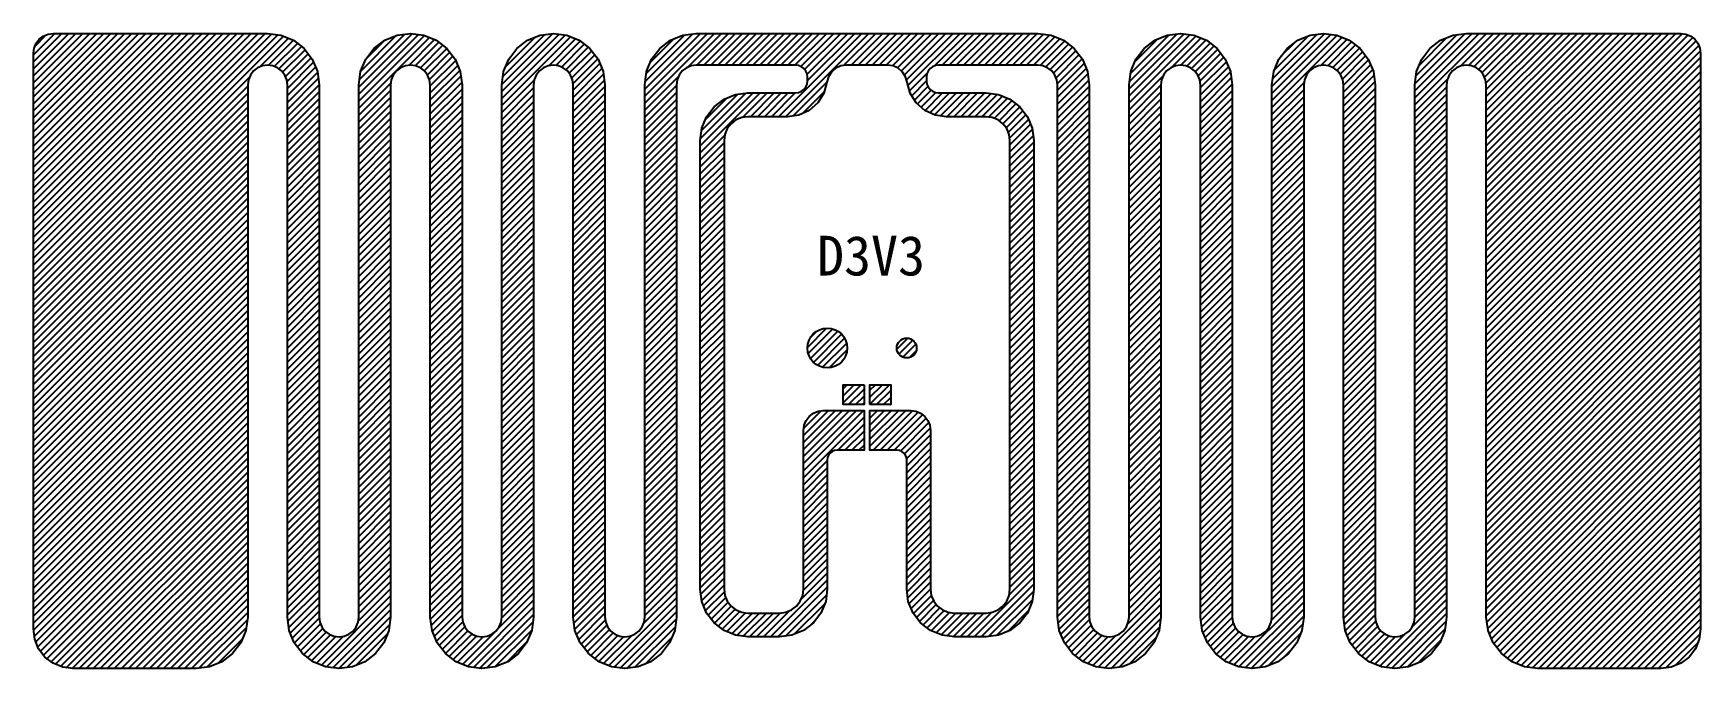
# Model space of a CAD drawing. Extents: x -21 to 21, y -8 to 8.
import ezdxf

# ---------------------------------------------------------------- set-up
doc = ezdxf.new("R2010")
doc.units = 0
doc.header["$MEASUREMENT"] = 0
doc.layers.add('1', color=7, linetype='Continuous')

msp = doc.modelspace()

# ---------------------------------------------------------------- hatches: boundary and pattern name
h = msp.add_hatch()
h.set_pattern_fill('ANSI31', color=256)
h.paths.add_polyline_path([(-20.5, 8), (-15.1, 8), (-14.7635, 7.9557), (-14.45, 7.82583), (-14.1808, 7.61924), (-13.9742, 7.35), (-13.8443, 7.03646), (-13.8, 6.7), (-13.8, -6.7), (-13.783, -6.82941), (-13.733, -6.95), (-13.6536, -7.05355), (-13.55, -7.13301), (-13.4294, -7.18296), (-13.3, -7.2), (-13.1706, -7.18296), (-13.05, -7.13301), (-12.9464, -7.05355), (-12.867, -6.95), (-12.817, -6.82941), (-12.8, -6.7), (-12.8, 6.7), (-12.7557, 7.03646), (-12.6258, 7.35), (-12.4192, 7.61924), (-12.15, 7.82583), (-11.8365, 7.9557), (-11.5, 8), (-11.1635, 7.9557), (-10.85, 7.82583), (-10.5808, 7.61924), (-10.3742, 7.35), (-10.2443, 7.03646), (-10.2, 6.7), (-10.2, -6.7), (-10.183, -6.82941), (-10.133, -6.95), (-10.0536, -7.05355), (-9.95, -7.13301), (-9.82941, -7.18296), (-9.7, -7.2), (-9.57059, -7.18296), (-9.45, -7.13301), (-9.34645, -7.05355), (-9.26699, -6.95), (-9.21704, -6.82941), (-9.2, -6.7), (-9.2, 6.7), (-9.1557, 7.03646), (-9.02583, 7.35), (-8.81924, 7.61924), (-8.55, 7.82583), (-8.23646, 7.9557), (-7.9, 8), (-7.56354, 7.9557), (-7.25, 7.82583), (-6.98076, 7.61924), (-6.77417, 7.35), (-6.6443, 7.03646), (-6.6, 6.7), (-6.6, -6.7), (-6.58296, -6.82941), (-6.53301, -6.95), (-6.45355, -7.05355), (-6.35, -7.13301), (-6.22941, -7.18296), (-6.1, -7.2), (-5.97059, -7.18296), (-5.85, -7.13301), (-5.74645, -7.05355), (-5.66699, -6.95), (-5.61704, -6.82941), (-5.6, -6.7), (-5.6, 6.7), (-5.5557, 7.03646), (-5.42583, 7.35), (-5.21924, 7.61924), (-4.95, 7.82583), (-4.63646, 7.9557), (-4.3, 8), (4.3, 8), (4.63646, 7.9557), (4.95, 7.82583), (5.21924, 7.61924), (5.42583, 7.35), (5.5557, 7.03646), (5.6, 6.7), (5.6, -6.7), (5.61704, -6.82941), (5.66699, -6.95), (5.74645, -7.05355), (5.85, -7.13301), (5.97059, -7.18296), (6.1, -7.2), (6.22941, -7.18296), (6.35, -7.13301), (6.45355, -7.05355), (6.53301, -6.95), (6.58296, -6.82941), (6.6, -6.7), (6.6, 6.7), (6.6443, 7.03646), (6.77417, 7.35), (6.98076, 7.61924), (7.25, 7.82583), (7.56354, 7.9557), (7.9, 8), (8.23646, 7.9557), (8.55, 7.82583), (8.81924, 7.61924), (9.02583, 7.35), (9.1557, 7.03646), (9.2, 6.7), (9.2, -6.7), (9.21704, -6.82941), (9.26699, -6.95), (9.34645, -7.05355), (9.45, -7.13301), (9.57059, -7.18296), (9.7, -7.2), (9.82941, -7.18296), (9.95, -7.13301), (10.0536, -7.05355), (10.133, -6.95), (10.183, -6.82941), (10.2, -6.7), (10.2, 6.7), (10.2443, 7.03646), (10.3742, 7.35), (10.5808, 7.61924), (10.85, 7.82583), (11.1635, 7.9557), (11.5, 8), (11.8365, 7.9557), (12.15, 7.82583), (12.4192, 7.61924), (12.6258, 7.35), (12.7557, 7.03646), (12.8, 6.7), (12.8, -6.7), (12.817, -6.82941), (12.867, -6.95), (12.9464, -7.05355), (13.05, -7.13301), (13.1706, -7.18296), (13.3, -7.2), (13.4294, -7.18296), (13.55, -7.13301), (13.6536, -7.05355), (13.733, -6.95), (13.783, -6.82941), (13.8, -6.7), (13.8, 6.7), (13.8443, 7.03646), (13.9742, 7.35), (14.1808, 7.61924), (14.45, 7.82583), (14.7635, 7.9557), (15.1, 8), (20.5, 8), (20.6294, 7.98296), (20.75, 7.93301), (20.8536, 7.85355), (20.933, 7.75), (20.983, 7.62941), (21, 7.5), (21, -7), (20.9659, -7.25882), (20.866, -7.5), (20.7071, -7.70711), (20.5, -7.86603), (20.2588, -7.96593), (20, -8), (16.9, -8), (16.5635, -7.9557), (16.25, -7.82583), (15.9808, -7.61924), (15.7742, -7.35), (15.6443, -7.03646), (15.6, -6.7), (15.6, 6.7), (15.583, 6.82941), (15.533, 6.95), (15.4536, 7.05355), (15.35, 7.13301), (15.2294, 7.18296), (15.1, 7.2), (14.9706, 7.18296), (14.85, 7.13301), (14.7464, 7.05355), (14.667, 6.95), (14.617, 6.82941), (14.6, 6.7), (14.6, -6.7), (14.5557, -7.03646), (14.4258, -7.35), (14.2192, -7.61924), (13.95, -7.82583), (13.6365, -7.9557), (13.3, -8), (12.9635, -7.9557), (12.65, -7.82583), (12.3808, -7.61924), (12.1742, -7.35), (12.0443, -7.03646), (12, -6.7), (12, 6.7), (11.983, 6.82941), (11.933, 6.95), (11.8536, 7.05355), (11.75, 7.13301), (11.6294, 7.18296), (11.5, 7.2), (11.3706, 7.18296), (11.25, 7.13301), (11.1464, 7.05355), (11.067, 6.95), (11.017, 6.82941), (11, 6.7), (11, -6.7), (10.9557, -7.03646), (10.8258, -7.35), (10.6192, -7.61924), (10.35, -7.82583), (10.0365, -7.9557), (9.7, -8), (9.36354, -7.9557), (9.05, -7.82583), (8.78076, -7.61924), (8.57417, -7.35), (8.4443, -7.03646), (8.4, -6.7), (8.4, 6.7), (8.38296, 6.82941), (8.33301, 6.95), (8.25355, 7.05355), (8.15, 7.13301), (8.02941, 7.18296), (7.9, 7.2), (7.77059, 7.18296), (7.65, 7.13301), (7.54645, 7.05355), (7.46699, 6.95), (7.41704, 6.82941), (7.4, 6.7), (7.4, -6.7), (7.3557, -7.03646), (7.22583, -7.35), (7.01924, -7.61924), (6.75, -7.82583), (6.43646, -7.9557), (6.1, -8), (5.76354, -7.9557), (5.45, -7.82583), (5.18076, -7.61924), (4.97417, -7.35), (4.8443, -7.03646), (4.8, -6.7), (4.8, 6.7), (4.78296, 6.82941), (4.73301, 6.95), (4.65355, 7.05355), (4.55, 7.13301), (4.42941, 7.18296), (4.3, 7.2), (1.8, 7.2), (1.72235, 7.18978), (1.65, 7.15981), (1.58787, 7.11213), (1.54019, 7.05), (1.51022, 6.97765), (1.5, 6.9), (1.5, 6.8), (1.51022, 6.72235), (1.54019, 6.65), (1.58787, 6.58787), (1.65, 6.54019), (1.72235, 6.51022), (1.8, 6.5), (3, 6.5), (3.31058, 6.45911), (3.6, 6.33923), (3.84853, 6.14853), (4.03923, 5.9), (4.15911, 5.61058), (4.2, 5.3), (4.2, -6), (4.15911, -6.31058), (4.03923, -6.6), (3.84853, -6.84853), (3.6, -7.03923), (3.31058, -7.15911), (3, -7.2), (2.2, -7.2), (1.88942, -7.15911), (1.6, -7.03923), (1.35147, -6.84853), (1.16077, -6.6), (1.04089, -6.31058), (1, -6), (1, -2.75), (0.99148, -2.6853), (0.96651, -2.625), (0.92678, -2.57322), (0.875, -2.53349), (0.8147, -2.50852), (0.75, -2.5), (0.075, -2.5), (0.075, -1.5), (1.1, -1.5), (1.22941, -1.51704), (1.35, -1.56699), (1.45355, -1.64645), (1.53301, -1.75), (1.58296, -1.87059), (1.6, -2), (1.6, -6), (1.62044, -6.15529), (1.68038, -6.3), (1.77574, -6.42426), (1.9, -6.51962), (2.04471, -6.57956), (2.2, -6.6), (3, -6.6), (3.15529, -6.57956), (3.3, -6.51962), (3.42426, -6.42426), (3.51962, -6.3), (3.57956, -6.15529), (3.6, -6), (3.6, 5.3), (3.57956, 5.45529), (3.51962, 5.6), (3.42426, 5.72426), (3.3, 5.81962), (3.15529, 5.87956), (3, 5.9), (2, 5.9), (1.71653, 5.94102), (1.45631, 6.06071), (1.2407, 6.24926), (1.08738, 6.49119), (1.00893, 6.76667), (0.9697, 6.9044), (0.89304, 7.02537), (0.78524, 7.11964), (0.65513, 7.17949), (0.51339, 7.2), (-0.51339, 7.2), (-0.65513, 7.17949), (-0.78524, 7.11964), (-0.89304, 7.02537), (-0.9697, 6.9044), (-1.00893, 6.76667), (-1.08738, 6.49119), (-1.2407, 6.24926), (-1.45631, 6.06071), (-1.71653, 5.94102), (-2, 5.9), (-3, 5.9), (-3.15529, 5.87956), (-3.3, 5.81962), (-3.42426, 5.72426), (-3.51962, 5.6), (-3.57956, 5.45529), (-3.6, 5.3), (-3.6, -6), (-3.57956, -6.15529), (-3.51962, -6.3), (-3.42426, -6.42426), (-3.3, -6.51962), (-3.15529, -6.57956), (-3, -6.6), (-2.2, -6.6), (-2.04471, -6.57956), (-1.9, -6.51962), (-1.77574, -6.42426), (-1.68038, -6.3), (-1.62044, -6.15529), (-1.6, -6), (-1.6, -2), (-1.58296, -1.87059), (-1.53301, -1.75), (-1.45355, -1.64645), (-1.35, -1.56699), (-1.22941, -1.51704), (-1.1, -1.5), (-0.075, -1.5), (-0.075, -2.5), (-0.75, -2.5), (-0.81471, -2.50852), (-0.875, -2.53349), (-0.92678, -2.57322), (-0.96651, -2.625), (-0.99148, -2.6853), (-1, -2.75), (-1, -6), (-1.04089, -6.31058), (-1.16077, -6.6), (-1.35147, -6.84853), (-1.6, -7.03923), (-1.88942, -7.15911), (-2.2, -7.2), (-3, -7.2), (-3.31058, -7.15911), (-3.6, -7.03923), (-3.84853, -6.84853), (-4.03923, -6.6), (-4.15911, -6.31058), (-4.2, -6), (-4.2, 5.3), (-4.15911, 5.61058), (-4.03923, 5.9), (-3.84853, 6.14853), (-3.6, 6.33923), (-3.31058, 6.45911), (-3, 6.5), (-1.8, 6.5), (-1.72235, 6.51022), (-1.65, 6.54019), (-1.58787, 6.58787), (-1.54019, 6.65), (-1.51022, 6.72235), (-1.5, 6.8), (-1.5, 6.9), (-1.51022, 6.97765), (-1.54019, 7.05), (-1.58787, 7.11213), (-1.65, 7.15981), (-1.72235, 7.18978), (-1.8, 7.2), (-4.3, 7.2), (-4.42941, 7.18296), (-4.55, 7.13301), (-4.65355, 7.05355), (-4.73301, 6.95), (-4.78296, 6.82941), (-4.8, 6.7), (-4.8, -6.7), (-4.8443, -7.03646), (-4.97417, -7.35), (-5.18076, -7.61924), (-5.45, -7.82583), (-5.76354, -7.9557), (-6.1, -8), (-6.43646, -7.9557), (-6.75, -7.82583), (-7.01924, -7.61924), (-7.22583, -7.35), (-7.3557, -7.03646), (-7.4, -6.7), (-7.4, 6.7), (-7.41704, 6.82941), (-7.46699, 6.95), (-7.54645, 7.05355), (-7.65, 7.13301), (-7.77059, 7.18296), (-7.9, 7.2), (-8.02941, 7.18296), (-8.15, 7.13301), (-8.25355, 7.05355), (-8.33301, 6.95), (-8.38296, 6.82941), (-8.4, 6.7), (-8.4, -6.7), (-8.4443, -7.03646), (-8.57417, -7.35), (-8.78076, -7.61924), (-9.05, -7.82583), (-9.36354, -7.9557), (-9.7, -8), (-10.0365, -7.9557), (-10.35, -7.82583), (-10.6192, -7.61924), (-10.8258, -7.35), (-10.9557, -7.03646), (-11, -6.7), (-11, 6.7), (-11.017, 6.82941), (-11.067, 6.95), (-11.1464, 7.05355), (-11.25, 7.13301), (-11.3706, 7.18296), (-11.5, 7.2), (-11.6294, 7.18296), (-11.75, 7.13301), (-11.8536, 7.05355), (-11.933, 6.95), (-11.983, 6.82941), (-12, 6.7), (-12, -6.7), (-12.0443, -7.03646), (-12.1742, -7.35), (-12.3808, -7.61924), (-12.65, -7.82583), (-12.9635, -7.9557), (-13.3, -8), (-13.6365, -7.9557), (-13.95, -7.82583), (-14.2192, -7.61924), (-14.4258, -7.35), (-14.5557, -7.03646), (-14.6, -6.7), (-14.6, 6.7), (-14.617, 6.82941), (-14.667, 6.95), (-14.7464, 7.05355), (-14.85, 7.13301), (-14.9706, 7.18296), (-15.1, 7.2), (-15.2294, 7.18296), (-15.35, 7.13301), (-15.4536, 7.05355), (-15.533, 6.95), (-15.583, 6.82941), (-15.6, 6.7), (-15.6, -6.7), (-15.6443, -7.03646), (-15.7742, -7.35), (-15.9808, -7.61924), (-16.25, -7.82583), (-16.5635, -7.9557), (-16.9, -8), (-20, -8), (-20.2588, -7.96593), (-20.5, -7.86603), (-20.7071, -7.70711), (-20.866, -7.5), (-20.9659, -7.25882), (-21, -7), (-21, 7.5), (-20.983, 7.62941), (-20.933, 7.75), (-20.8536, 7.85355), (-20.75, 7.93301), (-20.6294, 7.98296)])
edge = h.paths.add_edge_path(flags=17)
edge.add_arc((-1, 0.075), 0.5, 0, 360)
h.paths.add_polyline_path([(-0.075, -0.85), (-0.075, -1.35), (-0.6, -1.35), (-0.6, -0.85)], flags=17)
h.paths.add_polyline_path([(0.075, -1.35), (0.075, -0.85), (0.6, -0.85), (0.6, -1.35)], flags=17)
edge = h.paths.add_edge_path(flags=17)
edge.add_arc((1, 0.075), 0.25, 0, 360)

# ---------------------------------------------------------------- linework, layer by layer
for centre, radius in [((-1, 0.075), 0.5), ((1, 0.075), 0.25)]:
    msp.add_circle(centre, radius)
at = {"layer": '1'}
for points in [[(-20.5, 8), (-15.1, 8), (-14.7635, 7.9557), (-14.45, 7.82583), (-14.1808, 7.61924), (-13.9742, 7.35), (-13.8443, 7.03646), (-13.8, 6.7), (-13.8, -6.7), (-13.783, -6.82941), (-13.733, -6.95), (-13.6536, -7.05355), (-13.55, -7.13301), (-13.4294, -7.18296), (-13.3, -7.2), (-13.1706, -7.18296), (-13.05, -7.13301), (-12.9464, -7.05355), (-12.867, -6.95), (-12.817, -6.82941), (-12.8, -6.7), (-12.8, 6.7), (-12.7557, 7.03646), (-12.6258, 7.35), (-12.4192, 7.61924), (-12.15, 7.82583), (-11.8365, 7.9557), (-11.5, 8), (-11.1635, 7.9557), (-10.85, 7.82583), (-10.5808, 7.61924), (-10.3742, 7.35), (-10.2443, 7.03646), (-10.2, 6.7), (-10.2, -6.7), (-10.183, -6.82941), (-10.133, -6.95), (-10.0536, -7.05355), (-9.95, -7.13301), (-9.82941, -7.18296), (-9.7, -7.2), (-9.57059, -7.18296), (-9.45, -7.13301), (-9.34645, -7.05355), (-9.26699, -6.95), (-9.21704, -6.82941), (-9.2, -6.7), (-9.2, 6.7), (-9.1557, 7.03646), (-9.02583, 7.35), (-8.81924, 7.61924), (-8.55, 7.82583), (-8.23646, 7.9557), (-7.9, 8), (-7.56354, 7.9557), (-7.25, 7.82583), (-6.98076, 7.61924), (-6.77417, 7.35), (-6.6443, 7.03646), (-6.6, 6.7), (-6.6, -6.7), (-6.58296, -6.82941), (-6.53301, -6.95), (-6.45355, -7.05355), (-6.35, -7.13301), (-6.22941, -7.18296), (-6.1, -7.2), (-5.97059, -7.18296), (-5.85, -7.13301), (-5.74645, -7.05355), (-5.66699, -6.95), (-5.61704, -6.82941), (-5.6, -6.7), (-5.6, 6.7), (-5.5557, 7.03646), (-5.42583, 7.35), (-5.21924, 7.61924), (-4.95, 7.82583), (-4.63646, 7.9557), (-4.3, 8), (4.3, 8), (4.63646, 7.9557), (4.95, 7.82583), (5.21924, 7.61924), (5.42583, 7.35), (5.5557, 7.03646), (5.6, 6.7), (5.6, -6.7), (5.61704, -6.82941), (5.66699, -6.95), (5.74645, -7.05355), (5.85, -7.13301), (5.97059, -7.18296), (6.1, -7.2), (6.22941, -7.18296), (6.35, -7.13301), (6.45355, -7.05355), (6.53301, -6.95), (6.58296, -6.82941), (6.6, -6.7), (6.6, 6.7), (6.6443, 7.03646), (6.77417, 7.35), (6.98076, 7.61924), (7.25, 7.82583), (7.56354, 7.9557), (7.9, 8), (8.23646, 7.9557), (8.55, 7.82583), (8.81924, 7.61924), (9.02583, 7.35), (9.1557, 7.03646), (9.2, 6.7), (9.2, -6.7), (9.21704, -6.82941), (9.26699, -6.95), (9.34645, -7.05355), (9.45, -7.13301), (9.57059, -7.18296), (9.7, -7.2), (9.82941, -7.18296), (9.95, -7.13301), (10.0536, -7.05355), (10.133, -6.95), (10.183, -6.82941), (10.2, -6.7), (10.2, 6.7), (10.2443, 7.03646), (10.3742, 7.35), (10.5808, 7.61924), (10.85, 7.82583), (11.1635, 7.9557), (11.5, 8), (11.8365, 7.9557), (12.15, 7.82583), (12.4192, 7.61924), (12.6258, 7.35), (12.7557, 7.03646), (12.8, 6.7), (12.8, -6.7), (12.817, -6.82941), (12.867, -6.95), (12.9464, -7.05355), (13.05, -7.13301), (13.1706, -7.18296), (13.3, -7.2), (13.4294, -7.18296), (13.55, -7.13301), (13.6536, -7.05355), (13.733, -6.95), (13.783, -6.82941), (13.8, -6.7), (13.8, 6.7), (13.8443, 7.03646), (13.9742, 7.35), (14.1808, 7.61924), (14.45, 7.82583), (14.7635, 7.9557), (15.1, 8), (20.5, 8), (20.6294, 7.98296), (20.75, 7.93301), (20.8536, 7.85355), (20.933, 7.75), (20.983, 7.62941), (21, 7.5), (21, -7), (20.9659, -7.25882), (20.866, -7.5), (20.7071, -7.70711), (20.5, -7.86603), (20.2588, -7.96593), (20, -8), (16.9, -8), (16.5635, -7.9557), (16.25, -7.82583), (15.9808, -7.61924), (15.7742, -7.35), (15.6443, -7.03646), (15.6, -6.7), (15.6, 6.7), (15.583, 6.82941), (15.533, 6.95), (15.4536, 7.05355), (15.35, 7.13301), (15.2294, 7.18296), (15.1, 7.2), (14.9706, 7.18296), (14.85, 7.13301), (14.7464, 7.05355), (14.667, 6.95), (14.617, 6.82941), (14.6, 6.7), (14.6, -6.7), (14.5557, -7.03646), (14.4258, -7.35), (14.2192, -7.61924), (13.95, -7.82583), (13.6365, -7.9557), (13.3, -8), (12.9635, -7.9557), (12.65, -7.82583), (12.3808, -7.61924), (12.1742, -7.35), (12.0443, -7.03646), (12, -6.7), (12, 6.7), (11.983, 6.82941), (11.933, 6.95), (11.8536, 7.05355), (11.75, 7.13301), (11.6294, 7.18296), (11.5, 7.2), (11.3706, 7.18296), (11.25, 7.13301), (11.1464, 7.05355), (11.067, 6.95), (11.017, 6.82941), (11, 6.7), (11, -6.7), (10.9557, -7.03646), (10.8258, -7.35), (10.6192, -7.61924), (10.35, -7.82583), (10.0365, -7.9557), (9.7, -8), (9.36354, -7.9557), (9.05, -7.82583), (8.78076, -7.61924), (8.57417, -7.35), (8.4443, -7.03646), (8.4, -6.7), (8.4, 6.7), (8.38296, 6.82941), (8.33301, 6.95), (8.25355, 7.05355), (8.15, 7.13301), (8.02941, 7.18296), (7.9, 7.2), (7.77059, 7.18296), (7.65, 7.13301), (7.54645, 7.05355), (7.46699, 6.95), (7.41704, 6.82941), (7.4, 6.7), (7.4, -6.7), (7.3557, -7.03646), (7.22583, -7.35), (7.01924, -7.61924), (6.75, -7.82583), (6.43646, -7.9557), (6.1, -8), (5.76354, -7.9557), (5.45, -7.82583), (5.18076, -7.61924), (4.97417, -7.35), (4.8443, -7.03646), (4.8, -6.7), (4.8, 6.7), (4.78296, 6.82941), (4.73301, 6.95), (4.65355, 7.05355), (4.55, 7.13301), (4.42941, 7.18296), (4.3, 7.2), (1.8, 7.2), (1.72235, 7.18978), (1.65, 7.15981), (1.58787, 7.11213), (1.54019, 7.05), (1.51022, 6.97765), (1.5, 6.9), (1.5, 6.8), (1.51022, 6.72235), (1.54019, 6.65), (1.58787, 6.58787), (1.65, 6.54019), (1.72235, 6.51022), (1.8, 6.5), (3, 6.5), (3.31058, 6.45911), (3.6, 6.33923), (3.84853, 6.14853), (4.03923, 5.9), (4.15911, 5.61058), (4.2, 5.3), (4.2, -6), (4.15911, -6.31058), (4.03923, -6.6), (3.84853, -6.84853), (3.6, -7.03923), (3.31058, -7.15911), (3, -7.2), (2.2, -7.2), (1.88942, -7.15911), (1.6, -7.03923), (1.35147, -6.84853), (1.16077, -6.6), (1.04089, -6.31058), (1, -6), (1, -2.75), (0.99148, -2.6853), (0.96651, -2.625), (0.92678, -2.57322), (0.875, -2.53349), (0.8147, -2.50852), (0.75, -2.5), (0.075, -2.5), (0.075, -1.5), (1.1, -1.5), (1.22941, -1.51704), (1.35, -1.56699), (1.45355, -1.64645), (1.53301, -1.75), (1.58296, -1.87059), (1.6, -2), (1.6, -6), (1.62044, -6.15529), (1.68038, -6.3), (1.77574, -6.42426), (1.9, -6.51962), (2.04471, -6.57956), (2.2, -6.6), (3, -6.6), (3.15529, -6.57956), (3.3, -6.51962), (3.42426, -6.42426), (3.51962, -6.3), (3.57956, -6.15529), (3.6, -6), (3.6, 5.3), (3.57956, 5.45529), (3.51962, 5.6), (3.42426, 5.72426), (3.3, 5.81962), (3.15529, 5.87956), (3, 5.9), (2, 5.9), (1.71653, 5.94102), (1.45631, 6.06071), (1.2407, 6.24926), (1.08738, 6.49119), (1.00893, 6.76667), (0.9697, 6.9044), (0.89304, 7.02537), (0.78524, 7.11964), (0.65513, 7.17949), (0.51339, 7.2), (-0.51339, 7.2), (-0.65513, 7.17949), (-0.78524, 7.11964), (-0.89304, 7.02537), (-0.9697, 6.9044), (-1.00893, 6.76667), (-1.08738, 6.49119), (-1.2407, 6.24926), (-1.45631, 6.06071), (-1.71653, 5.94102), (-2, 5.9), (-3, 5.9), (-3.15529, 5.87956), (-3.3, 5.81962), (-3.42426, 5.72426), (-3.51962, 5.6), (-3.57956, 5.45529), (-3.6, 5.3), (-3.6, -6), (-3.57956, -6.15529), (-3.51962, -6.3), (-3.42426, -6.42426), (-3.3, -6.51962), (-3.15529, -6.57956), (-3, -6.6), (-2.2, -6.6), (-2.04471, -6.57956), (-1.9, -6.51962), (-1.77574, -6.42426), (-1.68038, -6.3), (-1.62044, -6.15529), (-1.6, -6), (-1.6, -2), (-1.58296, -1.87059), (-1.53301, -1.75), (-1.45355, -1.64645), (-1.35, -1.56699), (-1.22941, -1.51704), (-1.1, -1.5), (-0.075, -1.5), (-0.075, -2.5), (-0.75, -2.5), (-0.81471, -2.50852), (-0.875, -2.53349), (-0.92678, -2.57322), (-0.96651, -2.625), (-0.99148, -2.6853), (-1, -2.75), (-1, -6), (-1.04089, -6.31058), (-1.16077, -6.6), (-1.35147, -6.84853), (-1.6, -7.03923), (-1.88942, -7.15911), (-2.2, -7.2), (-3, -7.2), (-3.31058, -7.15911), (-3.6, -7.03923), (-3.84853, -6.84853), (-4.03923, -6.6), (-4.15911, -6.31058), (-4.2, -6), (-4.2, 5.3), (-4.15911, 5.61058), (-4.03923, 5.9), (-3.84853, 6.14853), (-3.6, 6.33923), (-3.31058, 6.45911), (-3, 6.5), (-1.8, 6.5), (-1.72235, 6.51022), (-1.65, 6.54019), (-1.58787, 6.58787), (-1.54019, 6.65), (-1.51022, 6.72235), (-1.5, 6.8), (-1.5, 6.9), (-1.51022, 6.97765), (-1.54019, 7.05), (-1.58787, 7.11213), (-1.65, 7.15981), (-1.72235, 7.18978), (-1.8, 7.2), (-4.3, 7.2), (-4.42941, 7.18296), (-4.55, 7.13301), (-4.65355, 7.05355), (-4.73301, 6.95), (-4.78296, 6.82941), (-4.8, 6.7), (-4.8, -6.7), (-4.8443, -7.03646), (-4.97417, -7.35), (-5.18076, -7.61924), (-5.45, -7.82583), (-5.76354, -7.9557), (-6.1, -8), (-6.43646, -7.9557), (-6.75, -7.82583), (-7.01924, -7.61924), (-7.22583, -7.35), (-7.3557, -7.03646), (-7.4, -6.7), (-7.4, 6.7), (-7.41704, 6.82941), (-7.46699, 6.95), (-7.54645, 7.05355), (-7.65, 7.13301), (-7.77059, 7.18296), (-7.9, 7.2), (-8.02941, 7.18296), (-8.15, 7.13301), (-8.25355, 7.05355), (-8.33301, 6.95), (-8.38296, 6.82941), (-8.4, 6.7), (-8.4, -6.7), (-8.4443, -7.03646), (-8.57417, -7.35), (-8.78076, -7.61924), (-9.05, -7.82583), (-9.36354, -7.9557), (-9.7, -8), (-10.0365, -7.9557), (-10.35, -7.82583), (-10.6192, -7.61924), (-10.8258, -7.35), (-10.9557, -7.03646), (-11, -6.7), (-11, 6.7), (-11.017, 6.82941), (-11.067, 6.95), (-11.1464, 7.05355), (-11.25, 7.13301), (-11.3706, 7.18296), (-11.5, 7.2), (-11.6294, 7.18296), (-11.75, 7.13301), (-11.8536, 7.05355), (-11.933, 6.95), (-11.983, 6.82941), (-12, 6.7), (-12, -6.7), (-12.0443, -7.03646), (-12.1742, -7.35), (-12.3808, -7.61924), (-12.65, -7.82583), (-12.9635, -7.9557), (-13.3, -8), (-13.6365, -7.9557), (-13.95, -7.82583), (-14.2192, -7.61924), (-14.4258, -7.35), (-14.5557, -7.03646), (-14.6, -6.7), (-14.6, 6.7), (-14.617, 6.82941), (-14.667, 6.95), (-14.7464, 7.05355), (-14.85, 7.13301), (-14.9706, 7.18296), (-15.1, 7.2), (-15.2294, 7.18296), (-15.35, 7.13301), (-15.4536, 7.05355), (-15.533, 6.95), (-15.583, 6.82941), (-15.6, 6.7), (-15.6, -6.7), (-15.6443, -7.03646), (-15.7742, -7.35), (-15.9808, -7.61924), (-16.25, -7.82583), (-16.5635, -7.9557), (-16.9, -8), (-20, -8), (-20.2588, -7.96593), (-20.5, -7.86603), (-20.7071, -7.70711), (-20.866, -7.5), (-20.9659, -7.25882), (-21, -7), (-21, 7.5), (-20.983, 7.62941), (-20.933, 7.75), (-20.8536, 7.85355), (-20.75, 7.93301), (-20.6294, 7.98296)], [(-0.075, -0.85), (-0.075, -1.35), (-0.6, -1.35), (-0.6, -0.85)], [(0.075, -1.35), (0.075, -0.85), (0.6, -0.85), (0.6, -1.35)]]:
    msp.add_lwpolyline(points, close=True, dxfattribs=at)

# ---------------------------------------------------------------- texts
at = {"insert": (-1.25898, 2.90132), "char_height": 1, "attachment_point": 1}
msp.add_mtext_dynamic_manual_height_columns('{\\fKaiTi|b1|i0|c134|p49;D3V3}', width=4.1101316, gutter_width=1, heights=[0], dxfattribs=at)

doc.saveas('drawing.dxf')
